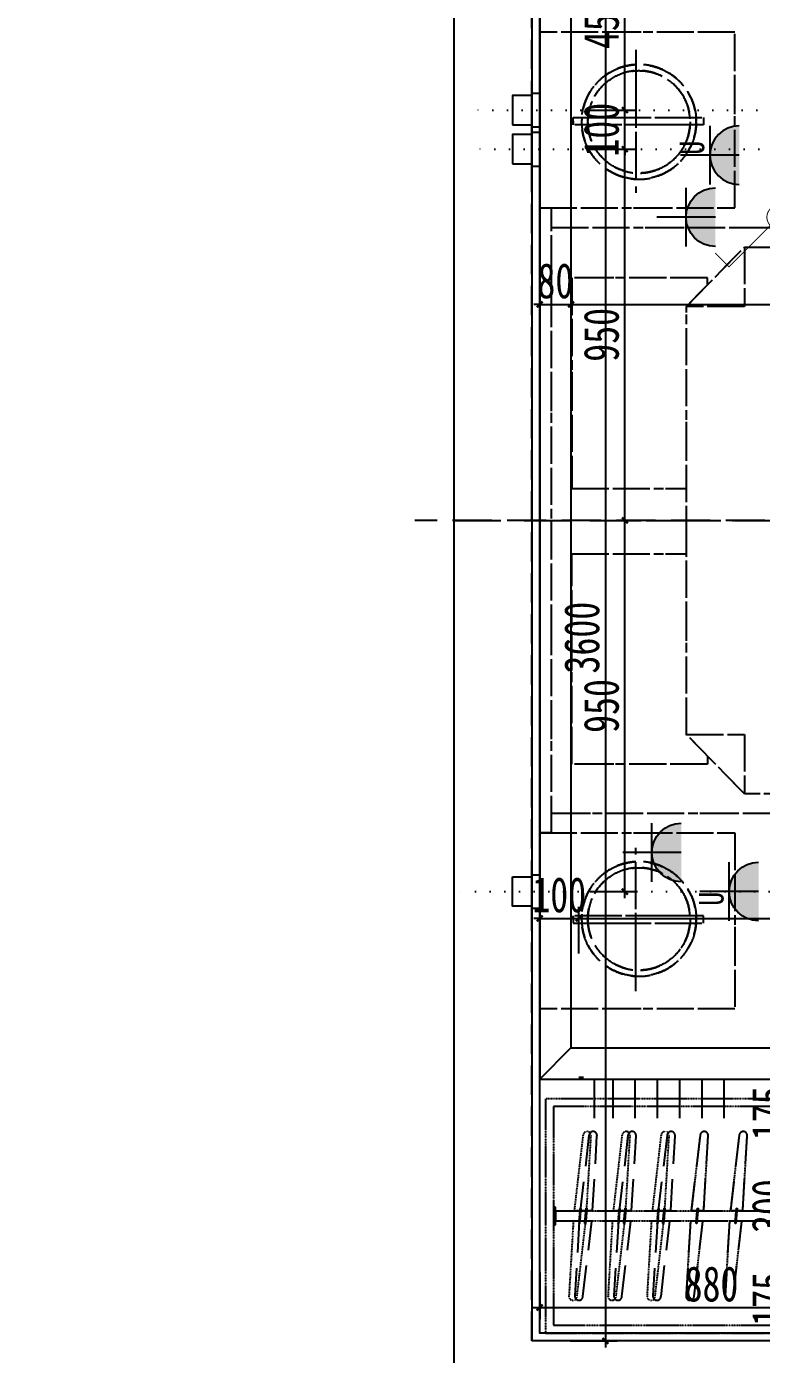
# Model space of a CAD drawing. Header units: millimetres. Extents: x -297 to 39764, y -29258 to 20315.
# Drawn here: x 6567 to 8450, y -19277 to -15878 of the extents above; entities that cross this region are included whole.
import ezdxf

# ---------------------------------------------------------------- set-up
doc = ezdxf.new("R2010")
doc.units = ezdxf.units.MM
for name, pattern in [('_DASH', [0.6, 0.4, -0.2]), ('DASH', [0.35, 0.25, -0.1]), ('DASHDOT2', [12.7, 6.35, -3.175, 0, -3.175]), ('DOT2', [0.125, 0, -0.125])]:
    doc.linetypes.add(name, pattern=pattern)
doc.layers.get('Defpoints').update_dxf_attribs({"color": 250})
for name, color, linetype in [('.-P平面尺寸', 30, 'DASH'), ('.-P建筑梁位', 4, 'Continuous'), ('.P-中心线', 214, 'DASH'), ('.P-墙体尺寸标注', 252, 'Continuous'), ('.P-家具虚线层', 250, 'Continuous'), ('.P-装饰轮廓', 180, 'Continuous'), ('.PC-天花尺寸标注', 252, 'Continuous'), ('.PC-天花造型', 163, 'Continuous'), ('.PC-综合天花虚线层', 14, 'DASHDOT2'), ('.PF-活动家具', 141, 'Continuous'), ('.ZD-开关', 43, 'Continuous'), ('.ZD-强电开关', 183, 'Continuous'), ('.ZD-强电插座', 43, 'Continuous'), ('.ZD-插座标注', 252, 'Continuous'), ('.ZD-插座虚线层', 214, 'DASH'), ('.ZD-点位引线', 1, 'Continuous'), ('.ZD-点位标注', 252, 'Continuous'), ('.ZT-空调.检修口', 52, 'Continuous'), ('A-Wall', 2, 'Continuous'), ('P-平面灯具', 203, 'Continuous'), ('P-轴号.索引', 53, 'Continuous'), ('Y-移动家具', 141, 'Continuous')]:
    doc.layers.add(name, color=color, linetype=linetype)
doc.styles.add('文字样式', font='', dxfattribs={"width": 0.75})
doc.styles.get('文字样式').set_extended_font_data('SimSun')
doc.dimstyles.new('沈阳府1-40(轴距)', dxfattribs={"dimscale": 40, "dimtxt": 3, "dimasz": 1, "dimexe": 0.8, "dimexo": 1, "dimgap": 0.5, "dimtad": 1, "dimdec": 0, "dimrnd": 5, "dimtxsty": '文字样式', "dimblk": 'ARCHTICK', "dimcen": 1, "dimdle": 0.55, "dimclrd": 252, "dimclre": 252, "dimclrt": 53, "dimadec": 0, "dimazin": 0, "dimtfac": 1, "dimtdec": 0, "dimtix": 1, "dimtmove": 2, "dimatfit": 3, "dimfxl": 3, "dimfxlon": 1, "dimarcsym": 0})
doc.dimstyles.new('西安1-40（内部尺寸）', dxfattribs={"dimscale": 30, "dimtxt": 3, "dimasz": 0.5, "dimexe": 1, "dimexo": 1, "dimgap": 0.5, "dimtad": 1, "dimdec": 0, "dimrnd": 5, "dimtxsty": '文字样式', "dimblk": 'ARCHTICK', "dimcen": 1, "dimdle": 0.55, "dimclrd": 252, "dimclre": 252, "dimclrt": 30, "dimadec": 0, "dimazin": 0, "dimtfac": 1, "dimtdec": 0, "dimtix": 1, "dimtmove": 2, "dimatfit": 3, "dimfxl": 5, "dimfxlon": 1, "dimarcsym": 0})

# ---------------------------------------------------------------- blocks, each defined once
blk = doc.blocks.new('_ArchTick')
at = {"color": 0, "linetype": 'ByBlock', "const_width": 0.4}
blk.add_lwpolyline([(-0.5, -0.5), (0.5, 0.5)], dxfattribs=at)
blk = doc.blocks.new('*D140')
at = {"layer": 'Defpoints', "color": 0, "transparency": 16777216}
for p in [(6937.7, -15542.1), (6137.7, -19242.1), (6937.7, -19242.1)]:
    blk.add_point(p, dxfattribs=at)
at = {"layer": 'P-轴号.索引', "color": 252, "lineweight": -2}
for p, q in [((6137.7, -15520.1), (6137.7, -19264.1)), ((6257.7, -15542.1), (6105.7, -15542.1)), ((6257.7, -19242.1), (6105.7, -19242.1))]:
    blk.add_line(p, q, dxfattribs=at)
at = {"layer": 'P-轴号.索引', "color": 252, "lineweight": -2, "xscale": 40, "yscale": 40, "zscale": 40}
for p, rotation in [((6137.7, -15542.1), 90), ((6137.7, -19242.1), 270)]:
    blk.add_blockref('_ArchTick', p, dxfattribs=dict(at, rotation=rotation))
at = {"layer": 'P-轴号.索引', "color": 53, "insert": (6057.7, -17392.1), "char_height": 120, "attachment_point": 5, "rotation": 90, "style": '文字样式'}
blk.add_mtext('3700', dxfattribs=at)
blk = doc.blocks.new('*D141')
at = {"layer": 'Defpoints', "color": 0, "transparency": 16777216}
for p in [(6937.7, -19242.1), (6137.7, -21242.1), (6937.7, -21242.1)]:
    blk.add_point(p, dxfattribs=at)
at = {"layer": 'P-轴号.索引', "color": 252, "lineweight": -2}
for p, q in [((6137.7, -19220.1), (6137.7, -21264.1)), ((6257.7, -19242.1), (6105.7, -19242.1)), ((6257.7, -21242.1), (6105.7, -21242.1))]:
    blk.add_line(p, q, dxfattribs=at)
at = {"layer": 'P-轴号.索引', "color": 252, "lineweight": -2, "xscale": 40, "yscale": 40, "zscale": 40}
for p, rotation in [((6137.7, -19242.1), 90), ((6137.7, -21242.1), 270)]:
    blk.add_blockref('_ArchTick', p, dxfattribs=dict(at, rotation=rotation))
at = {"layer": 'P-轴号.索引', "color": 53, "insert": (6057.7, -20242.1), "char_height": 120, "attachment_point": 5, "rotation": 90, "style": '文字样式'}
blk.add_mtext('2000', dxfattribs=at)
blk = doc.blocks.new('yj')
at = {"layer": 'Y-移动家具', "color": 250, "linetype": 'DASH', "ltscale": 0.5}
for p, q in [((-7.1, 220.3), (-29.5, 27.5)), ((2.3, 27.5), (13.6, 218.5)), ((-31.8, 0), (-43, -191.1)), ((-16.8, 0), (-31.8, 0)), ((-29.5, 27.5), (-14.4, 27.5)), ((-22.4, -192.9), (0, 0)), ((-17.3, -5.7), (-13.9, 33.2)), ((-15.3, 0), (-15.8, -5.9)), ((-12.4, 33.1), (-15.3, 0)), ((-15.3, 0), (-12.9, 27.5)), ((0, 0), (-15.3, 0)), ((-13.9, 33.2), (-12.4, 33.1)), ((-12.9, 27.5), (2.3, 27.5)), ((-15.8, -5.9), (-17.3, -5.7))]:
    blk.add_line(p, q, dxfattribs=at)
for centre, radius, start, end in [((3.5, 219), 10.6, 86.6346, 173.3654), ((3.6, 219.6), 10.1, 353.3654, 86.6346), ((-32.7, -192), 10.3, 175, 355)]:
    blk.add_arc(centre, radius, start, end, dxfattribs=at)
blk = doc.blocks.new('*U63')
at = {"layer": 'Y-移动家具', "color": 250, "linetype": 'DASH', "ltscale": 0.5}
for p, q in [((25, -277.5), (20, -277.5)), ((20, -277.5), (20, -322.5)), ((25, -312.5), (25, -277.5)), ((2735, -287.5), (25, -287.5)), ((25, -287.5), (25, -312.5)), ((20, -322.5), (25, -322.5)), ((25, -322.5), (25, -312.5)), ((25, -312.5), (2735, -312.5))]:
    blk.add_line(p, q, dxfattribs=at)
at = {"layer": 'Y-移动家具', "linetype": 'DASH', "ltscale": 0.5}
blk.add_lwpolyline([(0, 0), (0, -600), (2760, -600), (2760, 0)], close=True, dxfattribs=at)
at = {"layer": 'Y-移动家具', "color": 250, "linetype": 'DASH', "ltscale": 0.5}
blk.add_lwpolyline([(20, -580), (2740, -580), (2740, -20), (20, -20)], close=True, dxfattribs=at)
for p in [(102.9, -313.8), (202.9, -313.8), (302.9, -313.8), (402.9, -313.8), (502.9, -313.8)]:
    blk.add_blockref('yj', p)
blk = doc.blocks.new('xc18001')
at = {"layer": 'P-平面灯具', "color": 250, "linetype": 'DASH', "ltscale": 0.5}
for p, q in [((387.9, -85.3, 0), (368.9, -85.3, 0)), ((378.4, -85.3, 0), (387.9, -85.3, 0)), ((2421.6, -85.3, 0), (2412.1, -85.3, 0)), ((2412.1, -85.3, 0), (2431, -85.3, 0)), ((368.9, -420, 0), (387.9, -420, 0)), ((2431, -420, 0), (2412.1, -420, 0))]:
    blk.add_line(p, q, dxfattribs=at)
at = {"layer": 'P-平面灯具', "color": 250, "linetype": 'DASH', "ltscale": 200}
for p, q in [((368.9, -85.3, 0), (368.9, -420, 0)), ((387.9, -420, 0), (387.9, -85.3, 0)), ((2412.1, -420, 0), (2412.1, -85.3, 0)), ((2431, -85.3, 0), (2431, -420, 0)), ((195.3, -246.3, 0), (561.6, -246.3, 0)), ((2604.7, -246.3, 0), (2238.4, -246.3, 0))]:
    blk.add_line(p, q, dxfattribs=at)
at = {"layer": 'P-平面灯具', "linetype": 'DASH', "ltscale": 200}
for centre in [(380, -254.2, 0), (2420, -254.2, 0)]:
    blk.add_circle(centre, 146.8, dxfattribs=at)
at = {"layer": 'P-平面灯具', "color": 250, "linetype": 'DASH', "ltscale": 200}
for centre in [(380, -254.2, 0), (2420, -254.2, 0)]:
    blk.add_circle(centre, 131.1, dxfattribs=at)
at = {"layer": 'Y-移动家具', "linetype": 'DASH', "ltscale": 100}
for p, q in [((150, -500.1, 0), (150, 0, 0)), ((150, 0, 0), (600, 0, 0)), ((2200, 0, 0), (600, 0, 0)), ((600, 0, 0), (600, -500.1, 0)), ((2200, -30, 0), (2200, 0, 0)), ((2650, 0, 0), (2200, 0, 0)), ((2200, 0, 0), (2200, -500.1, 0)), ((2650, -500.1, 0), (2650, 0, 0)), ((2200, -30, 0), (600, -30, 0)), ((650, -30, 0), (650, -2050, 0)), ((2150, -2050, 0), (2150, -30, 0)), ((600, -500.1, 0), (150, -500.1, 0)), ((2200, -500.1, 0), (2650, -500.1, 0))]:
    blk.add_line(p, q, dxfattribs=at)
at = {"layer": 'Y-移动家具', "linetype": 'DASH', "ltscale": 0.5}
blk.add_line((600, 0, 0), (600, -30, 0), dxfattribs=at)
at = {"layer": 'Y-移动家具', "color": 250, "linetype": 'DASH', "ltscale": 100}
for p, q in [((779.5, -429.5, 0), (779.5, -82.1, 0)), ((779.5, -82.1, 0), (1317.9, -82.1, 0)), ((1317.9, -82.1, 0), (1317.9, -375.8, 0)), ((2023.7, -82.1, 0), (1485.3, -82.1, 0)), ((1485.3, -82.1, 0), (1485.3, -375.8, 0)), ((2023.7, -429.5, 0), (2023.7, -82.1, 0)), ((852.1, -375.8, 0), (700.5, -524.2, 0)), ((1947.9, -375.8, 0), (852.1, -375.8, 0)), ((852.1, -524.2, 0), (852.1, -375.8, 0)), ((1947.9, -375.8, 0), (1947.9, -524.2, 0)), ((2099.5, -524.2, 0), (1947.9, -375.8, 0)), ((795.3, -429.5, 0), (779.5, -429.5, 0)), ((2004.7, -429.5, 0), (2023.7, -429.5, 0)), ((700.5, -524.2, 0), (700.5, -1999.5, 0)), ((700.5, -524.2, 0), (852.1, -524.2, 0)), ((1947.9, -524.2, 0), (2099.5, -524.2, 0)), ((2099.5, -1999.5, 0), (2099.5, -524.2, 0))]:
    blk.add_line(p, q, dxfattribs=at)
blk = doc.blocks.new('*D178')
at = {"layer": '.-P平面尺寸', "color": 252, "linetype": 'ByBlock', "lineweight": -2, "transparency": 16777216}
for p, q in [((8611.6, -17942.1), (8791.6, -17942.1)), ((8761.6, -18638.6), (8761.6, -17925.6)), ((8681.9, -18622.1), (8791.6, -18622.1))]:
    blk.add_line(p, q, dxfattribs=at)
at = {"layer": 'Defpoints', "color": 0, "linetype": 'ByBlock', "transparency": 16777216}
for p in [(8382, -17942.1), (8761.6, -17942.1), (8651.9, -18622.1)]:
    blk.add_point(p, dxfattribs=at)
at = {"layer": '.-P平面尺寸', "color": 252, "linetype": 'ByBlock', "lineweight": -2, "transparency": 16777216, "xscale": 15, "yscale": 15, "zscale": 15}
for p, rotation in [((8761.6, -17942.1), 90), ((8761.6, -18622.1), 270)]:
    blk.add_blockref('_ArchTick', p, dxfattribs=dict(at, rotation=rotation))
at = {"layer": '.-P平面尺寸', "color": 30, "linetype": 'ByBlock', "transparency": 16777216, "insert": (8701.6, -18282.1), "char_height": 90, "attachment_point": 5, "rotation": 90, "style": '文字样式'}
blk.add_mtext('680', dxfattribs=at)
blk = doc.blocks.new('*D179')
at = {"layer": '.-P平面尺寸', "color": 252, "linetype": 'ByBlock', "lineweight": -2, "transparency": 16777216}
for p, q in [((8761.6, -17958.6), (8761.6, -17125.6)), ((8611.6, -17142.1), (8791.6, -17142.1)), ((8611.6, -17942.1), (8791.6, -17942.1))]:
    blk.add_line(p, q, dxfattribs=at)
at = {"layer": 'Defpoints', "color": 0, "linetype": 'ByBlock', "transparency": 16777216}
for p in [(8382, -17142.1, 0), (8761.6, -17142.1), (8382, -17942.1)]:
    blk.add_point(p, dxfattribs=at)
at = {"layer": '.-P平面尺寸', "color": 252, "linetype": 'ByBlock', "lineweight": -2, "transparency": 16777216, "xscale": 15, "yscale": 15, "zscale": 15}
for p, rotation in [((8761.6, -17142.1), 90), ((8761.6, -17942.1), 270)]:
    blk.add_blockref('_ArchTick', p, dxfattribs=dict(at, rotation=rotation))
at = {"layer": '.-P平面尺寸', "color": 30, "linetype": 'ByBlock', "transparency": 16777216, "insert": (8701.6, -17542.1), "char_height": 90, "attachment_point": 5, "rotation": 90, "style": '文字样式'}
blk.add_mtext('800', dxfattribs=at)
blk = doc.blocks.new('*D180')
at = {"layer": '.-P平面尺寸', "color": 252, "linetype": 'ByBlock', "lineweight": -2, "transparency": 16777216}
for p, q in [((8611.6, -16342.1), (8791.6, -16342.1)), ((8761.6, -17158.6), (8761.6, -16325.6)), ((8611.6, -17142.1), (8791.6, -17142.1))]:
    blk.add_line(p, q, dxfattribs=at)
at = {"layer": 'Defpoints', "color": 0, "linetype": 'ByBlock', "transparency": 16777216}
for p in [(8382, -16342.1), (8761.6, -16342.1), (8382, -17142.1, 0)]:
    blk.add_point(p, dxfattribs=at)
at = {"layer": '.-P平面尺寸', "color": 252, "linetype": 'ByBlock', "lineweight": -2, "transparency": 16777216, "xscale": 15, "yscale": 15, "zscale": 15}
for p, rotation in [((8761.6, -16342.1), 90), ((8761.6, -17142.1), 270)]:
    blk.add_blockref('_ArchTick', p, dxfattribs=dict(at, rotation=rotation))
at = {"layer": '.-P平面尺寸', "color": 30, "linetype": 'ByBlock', "transparency": 16777216, "insert": (8701.6, -16742.1), "char_height": 90, "attachment_point": 5, "rotation": 90, "style": '文字样式'}
blk.add_mtext('800', dxfattribs=at)
blk = doc.blocks.new('*D181')
at = {"layer": '.-P平面尺寸', "color": 252, "linetype": 'ByBlock', "lineweight": -2, "transparency": 16777216}
for p, q in [((8611.6, -15662.1), (8791.6, -15662.1)), ((8761.6, -16358.6), (8761.6, -15645.6)), ((8611.6, -16342.1), (8791.6, -16342.1))]:
    blk.add_line(p, q, dxfattribs=at)
at = {"layer": 'Defpoints', "color": 0, "linetype": 'ByBlock', "transparency": 16777216}
for p in [(8432, -15662.1), (8761.6, -15662.1), (8432, -16342.1)]:
    blk.add_point(p, dxfattribs=at)
at = {"layer": '.-P平面尺寸', "color": 252, "linetype": 'ByBlock', "lineweight": -2, "transparency": 16777216, "xscale": 15, "yscale": 15, "zscale": 15}
for p, rotation in [((8761.6, -15662.1), 90), ((8761.6, -16342.1), 270)]:
    blk.add_blockref('_ArchTick', p, dxfattribs=dict(at, rotation=rotation))
at = {"layer": '.-P平面尺寸', "color": 30, "linetype": 'ByBlock', "transparency": 16777216, "insert": (8701.6, -16002.1), "char_height": 90, "attachment_point": 5, "rotation": 90, "style": '文字样式'}
blk.add_mtext('680', dxfattribs=at)
blk = doc.blocks.new('ttrutuuyyy')
at = {"layer": '.P-家具虚线层', "color": 250, "linetype": '_DASH', "ltscale": 200}
for p, q in [((28382, -15892.1, 0), (27881.9, -15892.1, 0)), ((27881.9, -15892.1, 0), (27881.9, -16342.1, 0)), ((28382, -16342.1, 0), (28382, -15892.1, 0)), ((28128.2, -15937.3, 0), (28128.2, -16303.7, 0)), ((27967.2, -16130, 0), (27967.2, -16111, 0)), ((27967.2, -16111, 0), (28301.9, -16111, 0)), ((27967.2, -16120.5, 0), (27967.2, -16130, 0)), ((28301.9, -16130, 0), (27967.2, -16130, 0)), ((28301.9, -16111, 0), (28301.9, -16130, 0)), ((27881.9, -17942.1, 0), (27881.9, -16342.1, 0)), ((27881.9, -16342.1, 0), (27911.9, -16342.1, 0)), ((27881.9, -16342.1, 0), (28382, -16342.1, 0)), ((27911.9, -17942.1, 0), (27911.9, -16342.1, 0)), ((27911.9, -16392.1, 0), (29931.9, -16392.1, 0)), ((28257.7, -16594.2, 0), (28406.1, -16442.6, 0)), ((28406.1, -16442.6, 0), (29881.4, -16442.6, 0)), ((28406.1, -16442.6, 0), (28406.1, -16594.2, 0)), ((28311.4, -16521.6, 0), (27964, -16521.6, 0)), ((27964, -16521.6, 0), (27964, -17060, 0)), ((28311.4, -16537.3, 0), (28311.4, -16521.6, 0)), ((28257.7, -17690, 0), (28257.7, -16594.2, 0)), ((28406.1, -16594.2, 0), (28257.7, -16594.2, 0)), ((27964, -17060, 0), (28257.7, -17060, 0)), ((27964, -17765.8, 0), (27964, -17227.3, 0)), ((27964, -17227.3, 0), (28257.7, -17227.3, 0)), ((28257.7, -17690, 0), (28406.1, -17690, 0)), ((28406.1, -17841.6, 0), (28257.7, -17690, 0)), ((28406.1, -17690, 0), (28406.1, -17841.6, 0)), ((28311.4, -17765.8, 0), (27964, -17765.8, 0)), ((28311.4, -17746.8, 0), (28311.4, -17765.8, 0)), ((29881.4, -17841.6, 0), (28406.1, -17841.6, 0)), ((29931.9, -17892.1, 0), (27911.9, -17892.1, 0)), ((27911.9, -17942.1, 0), (27881.9, -17942.1, 0)), ((27881.9, -18392.1, 0), (27881.9, -17942.1, 0)), ((27881.9, -17942.1, 0), (28382, -17942.1, 0)), ((28382, -17942.1, 0), (28382, -18392.1, 0)), ((28128.2, -18346.8, 0), (28128.2, -17980.5, 0)), ((27967.2, -18163.7, 0), (27967.2, -18154.2, 0)), ((28301.9, -18154.2, 0), (27967.2, -18154.2, 0)), ((27967.2, -18154.2, 0), (27967.2, -18173.1, 0)), ((27967.2, -18173.1, 0), (28301.9, -18173.1, 0)), ((28301.9, -18173.1, 0), (28301.9, -18154.2, 0)), ((28382, -18392.1, 0), (27881.9, -18392.1, 0)), ((28008, -18715.6), (27985.6, -18908.3)), ((28017.4, -18908.3), (28028.6, -18717.4)), ((28108, -18715.6), (28085.6, -18908.3)), ((28117.4, -18908.3), (28128.6, -18717.4)), ((28208, -18715.6), (28185.6, -18908.3)), ((28217.4, -18908.3), (28228.6, -18717.4)), ((28292.7, -18715.6), (28270.3, -18908.3)), ((28302.1, -18908.3), (28313.3, -18717.4)), ((28392.7, -18715.6), (28370.3, -18908.3)), ((28402.1, -18908.3), (28413.3, -18717.4)), ((27921.9, -18899.6), (27916.9, -18899.6)), ((27916.9, -18899.6), (27916.9, -18944.6)), ((27921.9, -18934.6), (27921.9, -18899.6)), ((30631.9, -18909.6), (27921.9, -18909.6)), ((27921.9, -18909.6), (27921.9, -18934.6)), ((27985.6, -18908.3), (28000.6, -18908.3)), ((27997.7, -18941.6), (28001.1, -18902.6)), ((28002.7, -18902.7), (27999.8, -18935.8)), ((27999.8, -18935.8), (28002.2, -18908.3)), ((28001.1, -18902.6), (28002.7, -18902.7)), ((28002.2, -18908.3), (28017.4, -18908.3)), ((28085.6, -18908.3), (28100.6, -18908.3)), ((28097.7, -18941.6), (28101.1, -18902.6)), ((28102.7, -18902.7), (28099.8, -18935.8)), ((28099.8, -18935.8), (28102.2, -18908.3)), ((28101.1, -18902.6), (28102.7, -18902.7)), ((28102.2, -18908.3), (28117.4, -18908.3)), ((28185.6, -18908.3), (28200.6, -18908.3)), ((28197.7, -18941.6), (28201.1, -18902.6)), ((28202.7, -18902.7), (28199.8, -18935.8)), ((28199.8, -18935.8), (28202.2, -18908.3)), ((28201.1, -18902.6), (28202.7, -18902.7)), ((28202.2, -18908.3), (28217.4, -18908.3)), ((28270.3, -18908.3), (28285.4, -18908.3)), ((28282.4, -18941.6), (28285.9, -18902.6)), ((28287.4, -18902.7), (28284.5, -18935.8)), ((28284.5, -18935.8), (28286.9, -18908.3)), ((28285.9, -18902.6), (28287.4, -18902.7)), ((28286.9, -18908.3), (28302.1, -18908.3)), ((28370.3, -18908.3), (28385.4, -18908.3)), ((28382.4, -18941.6), (28385.9, -18902.6)), ((28387.4, -18902.7), (28384.5, -18935.8)), ((28384.5, -18935.8), (28386.9, -18908.3)), ((28385.9, -18902.6), (28387.4, -18902.7)), ((28386.9, -18908.3), (28402.1, -18908.3)), ((27916.9, -18944.6), (27921.9, -18944.6)), ((27921.9, -18944.6), (27921.9, -18934.6)), ((27921.9, -18934.6), (30631.9, -18934.6)), ((27983.3, -18935.8), (27972, -19126.9)), ((27998.2, -18935.8), (27983.3, -18935.8)), ((27992.6, -19128.8), (28015.1, -18935.8)), ((27999.3, -18941.7), (27997.7, -18941.6)), ((27999.8, -18935.8), (27999.3, -18941.7)), ((28015.1, -18935.8), (27999.8, -18935.8)), ((28083.3, -18935.8), (28072, -19126.9)), ((28098.2, -18935.8), (28083.3, -18935.8)), ((28092.6, -19128.8), (28115.1, -18935.8)), ((28099.3, -18941.7), (28097.7, -18941.6)), ((28099.8, -18935.8), (28099.3, -18941.7)), ((28115.1, -18935.8), (28099.8, -18935.8)), ((28183.3, -18935.8), (28172, -19126.9)), ((28198.2, -18935.8), (28183.3, -18935.8)), ((28192.6, -19128.8), (28215.1, -18935.8)), ((28199.3, -18941.7), (28197.7, -18941.6)), ((28199.8, -18935.8), (28199.3, -18941.7)), ((28215.1, -18935.8), (28199.8, -18935.8)), ((28268, -18935.8), (28256.7, -19126.9)), ((28282.9, -18935.8), (28268, -18935.8)), ((28277.4, -19128.8), (28299.8, -18935.8)), ((28284, -18941.7), (28282.4, -18941.6)), ((28284.5, -18935.8), (28284, -18941.7)), ((28299.8, -18935.8), (28284.5, -18935.8)), ((28368, -18935.8), (28356.7, -19126.9)), ((28382.9, -18935.8), (28368, -18935.8)), ((28377.4, -19128.8), (28399.8, -18935.8)), ((28384, -18941.7), (28382.4, -18941.6)), ((28384.5, -18935.8), (28384, -18941.7)), ((28399.8, -18935.8), (28384.5, -18935.8))]:
    blk.add_line(p, q, dxfattribs=at)
for points in [[(27896.9, -18622.1), (27896.9, -19222.1), (30656.9, -19222.1), (30656.9, -18622.1)], [(27916.9, -19202.1), (30636.9, -19202.1), (30636.9, -18642.1), (27916.9, -18642.1)]]:
    blk.add_lwpolyline(points, close=True, dxfattribs=at)
for centre, radius in [((28136.1, -16122.1, 0), 146.8), ((28136.1, -16122.1, 0), 131.1), ((28136.1, -18162.1, 0), 146.8), ((28136.1, -18162.1, 0), 131.1)]:
    blk.add_circle(centre, radius, dxfattribs=at)
for centre, radius, start, end in [((28018.6, -18716.8), 10.6, 86.6346, 173.3654), ((28018.6, -18716.2), 10.1, 353.3654, 86.6346), ((28118.6, -18716.8), 10.6, 86.6346, 173.3654), ((28118.6, -18716.2), 10.1, 353.3654, 86.6346), ((28218.6, -18716.8), 10.6, 86.6346, 173.3654), ((28218.6, -18716.2), 10.1, 353.3654, 86.6346), ((28303.3, -18716.8), 10.6, 86.6346, 173.3654), ((28303.4, -18716.2), 10.1, 353.3654, 86.6346), ((28403.3, -18716.8), 10.6, 86.6346, 173.3654), ((28403.4, -18716.2), 10.1, 353.3654, 86.6346), ((27982.3, -19127.8), 10.3, 175, 355), ((28082.3, -19127.8), 10.3, 175, 355), ((28182.3, -19127.8), 10.3, 175, 355), ((28267, -19127.8), 10.3, 175, 355), ((28367, -19127.8), 10.3, 175, 355)]:
    blk.add_arc(centre, radius, start, end, dxfattribs=at)
blk = doc.blocks.new('A$Cd2e37dc6')
at = {"layer": '.-P建筑梁位', "color": 4, "linetype": 'DASH', "ltscale": 300}
blk.add_line((3700, 10278.4, 0), (900, 10278.4, 0), dxfattribs=at)
blk.add_lwpolyline([(900, 13878.4), (3700, 13878.4), (3700, 10278.4), (900, 10278.4)], close=True, dxfattribs=at)
blk = doc.blocks.new('*D233')
at = {"layer": '.ZT-空调.检修口', "color": 252, "linetype": 'ByBlock', "lineweight": -2, "transparency": 16777216}
for p, q in [((8530.6, -19238.6), (8530.6, -19030.6)), ((8620.6, -19047.1), (8500.6, -19047.1)), ((8620.6, -19222.1), (8500.6, -19222.1))]:
    blk.add_line(p, q, dxfattribs=at)
at = {"layer": 'Defpoints', "color": 0, "linetype": 'ByBlock', "transparency": 16777216}
for p in [(8530.6, -19047.1), (9261.9, -19047.1), (9261.9, -19222.1)]:
    blk.add_point(p, dxfattribs=at)
at = {"layer": '.ZT-空调.检修口', "color": 252, "linetype": 'ByBlock', "lineweight": -2, "transparency": 16777216, "xscale": 15, "yscale": 15, "zscale": 15}
for p, rotation in [((8530.6, -19047.1), 90), ((8530.6, -19222.1), 270)]:
    blk.add_blockref('_ArchTick', p, dxfattribs=dict(at, rotation=rotation))
at = {"layer": '.ZT-空调.检修口', "color": 30, "linetype": 'ByBlock', "transparency": 16777216, "insert": (8470.6, -19134.6), "char_height": 90, "attachment_point": 5, "rotation": 90, "style": '文字样式'}
blk.add_mtext('175', dxfattribs=at)
blk = doc.blocks.new('*D234')
at = {"layer": '.ZT-空调.检修口', "color": 252, "linetype": 'ByBlock', "lineweight": -2, "transparency": 16777216}
for p, q in [((8620.6, -18747.1), (8500.6, -18747.1)), ((8530.6, -19063.6), (8530.6, -18730.6)), ((8620.6, -19047.1), (8500.6, -19047.1))]:
    blk.add_line(p, q, dxfattribs=at)
at = {"layer": 'Defpoints', "color": 0, "linetype": 'ByBlock', "transparency": 16777216}
for p in [(8530.6, -18747.1), (8761.9, -18747.1), (9261.9, -19047.1)]:
    blk.add_point(p, dxfattribs=at)
at = {"layer": '.ZT-空调.检修口', "color": 252, "linetype": 'ByBlock', "lineweight": -2, "transparency": 16777216, "xscale": 15, "yscale": 15, "zscale": 15}
for p, rotation in [((8530.6, -18747.1), 90), ((8530.6, -19047.1), 270)]:
    blk.add_blockref('_ArchTick', p, dxfattribs=dict(at, rotation=rotation))
at = {"layer": '.ZT-空调.检修口', "color": 30, "linetype": 'ByBlock', "transparency": 16777216, "insert": (8470.6, -18897.1), "char_height": 90, "attachment_point": 5, "rotation": 90, "style": '文字样式'}
blk.add_mtext('300', dxfattribs=at)
blk = doc.blocks.new('*D235')
at = {"layer": '.ZT-空调.检修口', "color": 252, "linetype": 'ByBlock', "lineweight": -2, "transparency": 16777216}
for p, q in [((8530.6, -18763.6), (8530.6, -18555.6)), ((8530.6, -18572.1), (8560.6, -18572.1)), ((8620.6, -18747.1), (8500.6, -18747.1))]:
    blk.add_line(p, q, dxfattribs=at)
at = {"layer": 'Defpoints', "color": 0, "linetype": 'ByBlock', "transparency": 16777216}
for p in [(8530.6, -18572.1), (8530.6, -18572.1), (8761.9, -18747.1)]:
    blk.add_point(p, dxfattribs=at)
at = {"layer": '.ZT-空调.检修口', "color": 252, "linetype": 'ByBlock', "lineweight": -2, "transparency": 16777216, "xscale": 15, "yscale": 15, "zscale": 15}
for p, rotation in [((8530.6, -18572.1), 90), ((8530.6, -18747.1), 270)]:
    blk.add_blockref('_ArchTick', p, dxfattribs=dict(at, rotation=rotation))
at = {"layer": '.ZT-空调.检修口', "color": 30, "linetype": 'ByBlock', "transparency": 16777216, "insert": (8470.6, -18659.6), "char_height": 90, "attachment_point": 5, "rotation": 90, "style": '文字样式'}
blk.add_mtext('175', dxfattribs=at)
blk = doc.blocks.new('*D236')
at = {"layer": '.ZT-空调.检修口', "color": 252, "linetype": 'ByBlock', "lineweight": -2, "transparency": 16777216}
for p, q in [((7881.9, -19066.7), (7881.9, -19186.7)), ((8761.9, -19066.7), (8761.9, -19186.7)), ((7865.4, -19156.7), (8778.4, -19156.7))]:
    blk.add_line(p, q, dxfattribs=at)
at = {"layer": 'Defpoints', "color": 0, "linetype": 'ByBlock', "transparency": 16777216}
for p in [(7881.9, -18572.1), (8761.9, -18747.1), (8761.9, -19156.7)]:
    blk.add_point(p, dxfattribs=at)
at = {"layer": '.ZT-空调.检修口', "color": 252, "linetype": 'ByBlock', "lineweight": -2, "transparency": 16777216, "xscale": 15, "yscale": 15, "zscale": 15, "rotation": 180}
blk.add_blockref('_ArchTick', (7881.9, -19156.7), dxfattribs=at)
at = {"layer": '.ZT-空调.检修口', "color": 252, "linetype": 'ByBlock', "lineweight": -2, "transparency": 16777216, "xscale": 15, "yscale": 15, "zscale": 15}
blk.add_blockref('_ArchTick', (8761.9, -19156.7), dxfattribs=at)
at = {"layer": '.ZT-空调.检修口', "color": 30, "linetype": 'ByBlock', "transparency": 16777216, "insert": (8321.9, -19096.7), "char_height": 90, "attachment_point": 5, "style": '文字样式'}
blk.add_mtext('880', dxfattribs=at)
blk = doc.blocks.new('*D269')
at = {"layer": '.ZT-空调.检修口', "color": 252, "linetype": 'ByBlock', "lineweight": -2, "transparency": 16777216}
for p, q in [((7881.9, -18250.8), (7881.9, -18130.8)), ((7981.9, -18250.8), (7981.9, -18130.8)), ((7881.9, -18160.8), (7866.9, -18160.8)), ((7881.9, -18160.8), (7981.9, -18160.8)), ((7981.9, -18160.8), (7996.9, -18160.8))]:
    blk.add_line(p, q, dxfattribs=at)
at = {"layer": 'Defpoints', "color": 0, "linetype": 'ByBlock', "transparency": 16777216}
for p in [(7981.9, -18160.8), (7881.9, -18572.1), (7981.9, -18567.1)]:
    blk.add_point(p, dxfattribs=at)
at = {"layer": '.ZT-空调.检修口', "color": 252, "linetype": 'ByBlock', "lineweight": -2, "transparency": 16777216, "xscale": 15, "yscale": 15, "zscale": 15}
blk.add_blockref('_ArchTick', (7881.9, -18160.8), dxfattribs=at)
at = {"layer": '.ZT-空调.检修口', "color": 252, "linetype": 'ByBlock', "lineweight": -2, "transparency": 16777216, "xscale": 15, "yscale": 15, "zscale": 15, "rotation": 180}
blk.add_blockref('_ArchTick', (7981.9, -18160.8), dxfattribs=at)
at = {"layer": '.ZT-空调.检修口', "color": 30, "linetype": 'ByBlock', "transparency": 16777216, "insert": (7931.9, -18100.8), "char_height": 90, "attachment_point": 5, "style": '文字样式'}
blk.add_mtext('100', dxfattribs=at)
blk = doc.blocks.new('*D270')
at = {"layer": '.ZT-空调.检修口', "color": 252, "linetype": 'ByBlock', "lineweight": -2, "transparency": 16777216}
for p, q in [((7981.9, -18250.8), (7981.9, -18130.8)), ((10541.9, -18250.8), (10541.9, -18130.8)), ((7965.4, -18160.8), (10558.4, -18160.8))]:
    blk.add_line(p, q, dxfattribs=at)
at = {"layer": 'Defpoints', "color": 0, "linetype": 'ByBlock', "transparency": 16777216}
for p in [(10541.9, -18160.8), (7981.9, -18567.1), (10541.9, -18567.1)]:
    blk.add_point(p, dxfattribs=at)
at = {"layer": '.ZT-空调.检修口', "color": 252, "linetype": 'ByBlock', "lineweight": -2, "transparency": 16777216, "xscale": 15, "yscale": 15, "zscale": 15, "rotation": 180}
blk.add_blockref('_ArchTick', (7981.9, -18160.8), dxfattribs=at)
at = {"layer": '.ZT-空调.检修口', "color": 252, "linetype": 'ByBlock', "lineweight": -2, "transparency": 16777216, "xscale": 15, "yscale": 15, "zscale": 15}
blk.add_blockref('_ArchTick', (10541.9, -18160.8), dxfattribs=at)
at = {"layer": '.ZT-空调.检修口', "color": 30, "linetype": 'ByBlock', "transparency": 16777216, "insert": (9261.9, -18100.8), "char_height": 90, "attachment_point": 5, "style": '文字样式'}
blk.add_mtext('2560', dxfattribs=at)
blk = doc.blocks.new('*D736')
at = {"layer": '.P-墙体尺寸标注', "color": 252, "linetype": 'ByBlock', "lineweight": -2, "transparency": 16777216}
for p, q in [((7861.9, 103.9), (7861.9, 223.9)), ((10261.9, 103.9), (10261.9, 223.9)), ((7845.4, 193.9), (10278.4, 193.9))]:
    blk.add_line(p, q, dxfattribs=at)
at = {"layer": 'Defpoints', "color": 0, "linetype": 'ByBlock', "transparency": 16777216}
for p in [(10261.9, 193.9), (7861.9, 0), (10261.9, -26442.1)]:
    blk.add_point(p, dxfattribs=at)
at = {"layer": '.P-墙体尺寸标注', "color": 252, "linetype": 'ByBlock', "lineweight": -2, "transparency": 16777216, "xscale": 15, "yscale": 15, "zscale": 15, "rotation": 180}
blk.add_blockref('_ArchTick', (7861.9, 193.9), dxfattribs=at)
at = {"layer": '.P-墙体尺寸标注', "color": 252, "linetype": 'ByBlock', "lineweight": -2, "transparency": 16777216, "xscale": 15, "yscale": 15, "zscale": 15}
blk.add_blockref('_ArchTick', (10261.9, 193.9), dxfattribs=at)
at = {"layer": '.P-墙体尺寸标注', "color": 30, "linetype": 'ByBlock', "transparency": 16777216, "insert": (9061.9, 253.9), "char_height": 90, "attachment_point": 5, "style": '文字样式'}
blk.add_mtext('2400', dxfattribs=at)
blk = doc.blocks.new('*D778')
at = {"layer": '.P-墙体尺寸标注', "color": 252, "linetype": 'ByBlock', "lineweight": -2, "transparency": 16777216}
for p, q in [((8050.1, -15625.6), (8050.1, -19258.6)), ((7960.1, -15642.1), (8080.1, -15642.1)), ((7960.1, -19242.1), (8080.1, -19242.1))]:
    blk.add_line(p, q, dxfattribs=at)
at = {"layer": 'Defpoints', "color": 0, "linetype": 'ByBlock', "transparency": 16777216}
for p in [(7861.9, -15642.1), (7861.9, -19242.1), (8050.1, -19242.1)]:
    blk.add_point(p, dxfattribs=at)
at = {"layer": '.P-墙体尺寸标注', "color": 252, "linetype": 'ByBlock', "lineweight": -2, "transparency": 16777216, "xscale": 15, "yscale": 15, "zscale": 15}
for p, rotation in [((8050.1, -15642.1), 90), ((8050.1, -19242.1), 270)]:
    blk.add_blockref('_ArchTick', p, dxfattribs=dict(at, rotation=rotation))
at = {"layer": '.P-墙体尺寸标注', "color": 30, "linetype": 'ByBlock', "transparency": 16777216, "insert": (7990.1, -17442.1), "char_height": 90, "attachment_point": 5, "rotation": 90, "style": '文字样式'}
blk.add_mtext('3600', dxfattribs=at)
blk = doc.blocks.new('*D842')
at = {"layer": '.PC-天花尺寸标注', "color": 252, "linetype": 'ByBlock', "lineweight": -2, "transparency": 16777216}
for p, q in [((7881.9, -16499.3), (7881.9, -16619.3)), ((7961.9, -16499.3), (7961.9, -16619.3)), ((7881.9, -16589.3), (7866.9, -16589.3)), ((7881.9, -16589.3), (7961.9, -16589.3)), ((7961.9, -16589.3), (7976.9, -16589.3))]:
    blk.add_line(p, q, dxfattribs=at)
at = {"layer": 'Defpoints', "color": 0, "linetype": 'ByBlock', "transparency": 16777216}
for p in [(7881.9, -16342.1, 0), (7961.9, -16342.1), (7961.9, -16589.3)]:
    blk.add_point(p, dxfattribs=at)
at = {"layer": '.PC-天花尺寸标注', "color": 252, "linetype": 'ByBlock', "lineweight": -2, "transparency": 16777216, "xscale": 15, "yscale": 15, "zscale": 15}
blk.add_blockref('_ArchTick', (7881.9, -16589.3), dxfattribs=at)
at = {"layer": '.PC-天花尺寸标注', "color": 252, "linetype": 'ByBlock', "lineweight": -2, "transparency": 16777216, "xscale": 15, "yscale": 15, "zscale": 15, "rotation": 180}
blk.add_blockref('_ArchTick', (7961.9, -16589.3), dxfattribs=at)
at = {"layer": '.PC-天花尺寸标注', "color": 30, "linetype": 'ByBlock', "transparency": 16777216, "insert": (7921.9, -16529.3), "char_height": 90, "attachment_point": 5, "style": '文字样式'}
blk.add_mtext('80', dxfattribs=at)
blk = doc.blocks.new('*D843')
at = {"layer": '.PC-天花尺寸标注', "color": 252, "linetype": 'ByBlock', "lineweight": -2, "transparency": 16777216}
for p, q in [((7961.9, -16499.3), (7961.9, -16619.3)), ((10561.9, -16589.3), (10561.9, -16559.3)), ((7945.4, -16589.3), (10578.4, -16589.3))]:
    blk.add_line(p, q, dxfattribs=at)
at = {"layer": 'Defpoints', "color": 0, "linetype": 'ByBlock', "transparency": 16777216}
for p in [(7961.9, -16342.1), (10561.9, -16589.3), (10561.9, -16589.3)]:
    blk.add_point(p, dxfattribs=at)
at = {"layer": '.PC-天花尺寸标注', "color": 252, "linetype": 'ByBlock', "lineweight": -2, "transparency": 16777216, "xscale": 15, "yscale": 15, "zscale": 15, "rotation": 180}
blk.add_blockref('_ArchTick', (7961.9, -16589.3), dxfattribs=at)
at = {"layer": '.PC-天花尺寸标注', "color": 252, "linetype": 'ByBlock', "lineweight": -2, "transparency": 16777216, "xscale": 15, "yscale": 15, "zscale": 15}
blk.add_blockref('_ArchTick', (10561.9, -16589.3), dxfattribs=at)
at = {"layer": '.PC-天花尺寸标注', "color": 30, "linetype": 'ByBlock', "transparency": 16777216, "insert": (9261.9, -16529.3), "char_height": 90, "attachment_point": 5, "style": '文字样式'}
blk.add_mtext('2600', dxfattribs=at)
blk = doc.blocks.new('插座（多个）')
at = {"layer": '.ZD-强电插座'}
h = blk.add_hatch(color=256, dxfattribs=at)
h.paths.add_polyline_path([(0, -600), (300, -600, 0.414214), (0, -300)])
h.paths.add_polyline_path([(-300, -600), (0, -600), (0, -300, 0.414214)])
for p, q in [((0, -600), (0, 0)), ((300, -300), (-300, -300))]:
    blk.add_line(p, q, dxfattribs=at)
blk.add_arc((0, -600), 300, 0, 180, dxfattribs=at)
at = {"layer": '.ZD-强电插座', "style": '文字样式', "width": 0.85}
blk.add_attdef('212', (82, 0), '', height=200, dxfattribs=at)
blk = doc.blocks.new('2312')
at = {"layer": '.ZD-强电开关', "color": 6, "linetype": 'ByBlock', "ltscale": 0.1}
for points in [[(-50, 43), (-50, -43), (-70, -43), (-70, 43)], [(0, -37.5), (-50, -37.5), (-50, 37.5), (0, 37.5)]]:
    blk.add_lwpolyline(points, close=True, dxfattribs=at)
blk = doc.blocks.new('DHXBHXA$C4F97044B')
at = {"const_width": 2.5}
for points in [[(21.2, -21.2, -1), (-21.2, 21.2), (-127.3, 127.3), (-91.9, 162.6)], [(-21.2, 21.2, -1), (21.2, -21.2), (127.3, -127.3), (91.9, -162.6)]]:
    blk.add_lwpolyline(points, format="xyb", dxfattribs=at)
blk = doc.blocks.new('*D925')
at = {"layer": '.ZD-插座标注', "color": 252, "linetype": 'ByBlock', "lineweight": -2, "transparency": 16777216}
for p, q in [((8100.1, -18108.6), (8100.1, -17125.6)), ((8010.1, -17142.1), (8130.1, -17142.1)), ((8010.1, -18092.1), (8130.1, -18092.1))]:
    blk.add_line(p, q, dxfattribs=at)
at = {"layer": 'Defpoints', "color": 0, "linetype": 'ByBlock', "transparency": 16777216}
for p in [(7911.3, -17142.1, 0), (8100.1, -17142.1), (7891.3, -18092.1, 0)]:
    blk.add_point(p, dxfattribs=at)
at = {"layer": '.ZD-插座标注', "color": 252, "linetype": 'ByBlock', "lineweight": -2, "transparency": 16777216, "xscale": 15, "yscale": 15, "zscale": 15}
for p, rotation in [((8100.1, -17142.1), 90), ((8100.1, -18092.1), 270)]:
    blk.add_blockref('_ArchTick', p, dxfattribs=dict(at, rotation=rotation))
at = {"layer": '.ZD-插座标注', "color": 30, "linetype": 'ByBlock', "transparency": 16777216, "insert": (8040.1, -17617.1), "char_height": 90, "attachment_point": 5, "rotation": 90, "style": '文字样式'}
blk.add_mtext('950', dxfattribs=at)
blk = doc.blocks.new('*D926')
at = {"layer": '.ZD-插座标注', "color": 252, "linetype": 'ByBlock', "lineweight": -2, "transparency": 16777216}
for p, q in [((8100.1, -17158.6), (8100.1, -16175.6)), ((8010.1, -16192.1), (8130.1, -16192.1)), ((8010.1, -17142.1), (8130.1, -17142.1))]:
    blk.add_line(p, q, dxfattribs=at)
at = {"layer": 'Defpoints', "color": 0, "linetype": 'ByBlock', "transparency": 16777216}
for p in [(7911.3, -16192.1, 0), (8100.1, -16192.1), (7911.3, -17142.1, 0)]:
    blk.add_point(p, dxfattribs=at)
at = {"layer": '.ZD-插座标注', "color": 252, "linetype": 'ByBlock', "lineweight": -2, "transparency": 16777216, "xscale": 15, "yscale": 15, "zscale": 15}
for p, rotation in [((8100.1, -16192.1), 90), ((8100.1, -17142.1), 270)]:
    blk.add_blockref('_ArchTick', p, dxfattribs=dict(at, rotation=rotation))
at = {"layer": '.ZD-插座标注', "color": 30, "linetype": 'ByBlock', "transparency": 16777216, "insert": (8040.1, -16667.1), "char_height": 90, "attachment_point": 5, "rotation": 90, "style": '文字样式'}
blk.add_mtext('950', dxfattribs=at)
blk = doc.blocks.new('*D927')
at = {"layer": '.ZD-插座标注', "color": 252, "linetype": 'ByBlock', "lineweight": -2, "transparency": 16777216}
for p, q in [((8010.1, -16092.1), (8130.1, -16092.1)), ((8100.1, -16092.1), (8100.1, -16077.1)), ((8100.1, -16192.1), (8100.1, -16092.1)), ((8010.1, -16192.1), (8130.1, -16192.1)), ((8100.1, -16192.1), (8100.1, -16207.1))]:
    blk.add_line(p, q, dxfattribs=at)
at = {"layer": 'Defpoints', "color": 0, "linetype": 'ByBlock', "transparency": 16777216}
for p in [(7911.3, -16092.1, 0), (8100.1, -16092.1), (7911.3, -16192.1, 0)]:
    blk.add_point(p, dxfattribs=at)
at = {"layer": '.ZD-插座标注', "color": 252, "linetype": 'ByBlock', "lineweight": -2, "transparency": 16777216, "xscale": 15, "yscale": 15, "zscale": 15}
for p, rotation in [((8100.1, -16092.1), 270), ((8100.1, -16192.1), 90)]:
    blk.add_blockref('_ArchTick', p, dxfattribs=dict(at, rotation=rotation))
at = {"layer": '.ZD-插座标注', "color": 30, "linetype": 'ByBlock', "transparency": 16777216, "insert": (8040.1, -16142.1), "char_height": 90, "attachment_point": 5, "rotation": 90, "style": '文字样式'}
blk.add_mtext('100', dxfattribs=at)
blk = doc.blocks.new('*D1022')
at = {"layer": '.ZD-点位标注', "color": 252, "linetype": 'ByBlock', "lineweight": -2, "transparency": 16777216}
for p, q in [((8100.1, -16108.6), (8100.1, -15625.6)), ((8010.1, -15642.1), (8130.1, -15642.1)), ((8010.1, -16092.1), (8130.1, -16092.1))]:
    blk.add_line(p, q, dxfattribs=at)
at = {"layer": 'Defpoints', "color": 0, "linetype": 'ByBlock', "transparency": 16777216}
for p in [(7861.9, -15642.1), (8100.1, -15642.1), (7881.9, -16092.1)]:
    blk.add_point(p, dxfattribs=at)
at = {"layer": '.ZD-点位标注', "color": 252, "linetype": 'ByBlock', "lineweight": -2, "transparency": 16777216, "xscale": 15, "yscale": 15, "zscale": 15}
for p, rotation in [((8100.1, -15642.1), 90), ((8100.1, -16092.1), 270)]:
    blk.add_blockref('_ArchTick', p, dxfattribs=dict(at, rotation=rotation))
at = {"layer": '.ZD-点位标注', "color": 30, "linetype": 'ByBlock', "transparency": 16777216, "insert": (8040.1, -15867.1), "char_height": 90, "attachment_point": 5, "rotation": 90, "style": '文字样式'}
blk.add_mtext('450', dxfattribs=at)

msp = doc.modelspace()

# ---------------------------------------------------------------- linework, layer by layer
at = {"layer": '.P-中心线', "linetype": 'DASH', "ltscale": 400, "elevation": 0}
msp.add_lwpolyline([(10838.8, -17142.1), (7561.9, -17142.1)], dxfattribs=at)
at = {"layer": '.P-装饰轮廓'}
msp.add_lwpolyline([(10641.9, -18542.1), (10641.9, -19222.1), (7881.9, -19222.1), (7881.9, -15662.1), (8711.9, -15662.1)], dxfattribs=at)
at = {"layer": '.PC-天花造型', "color": 75}
msp.add_line((7881.9, -18572.1), (7961.9, -18492.1), dxfattribs=at)
at = {"layer": '.PC-天花造型'}
msp.add_lwpolyline([(7881.9, -18572.1), (10641.9, -18572.1), (10641.9, -15662.1), (7881.9, -15662.1)], close=True, dxfattribs=at)
at = {"layer": '.PC-天花造型', "color": 75}
msp.add_lwpolyline([(7961.9, -18492.1), (10561.9, -18492.1), (10561.9, -15742.1), (7961.9, -15742.1)], close=True, dxfattribs=at)
at = {"layer": '.PC-综合天花虚线层', "linetype": 'DASHDOT2', "ltscale": 10}
msp.add_line((8027.8, -17142.1), (10473.3, -17142.1), dxfattribs=at)
at = {"layer": '.ZD-强电开关', "color": 1, "elevation": 0}
msp.add_lwpolyline([(7881.9, -16192.1, 0, 25, 0), (7981.9, -16192.1, 0, 0, 0), (8181.9, -16192.1, 0, 0, 0), (8181.9, -16365.9, 0, 0, 0), (8493.9, -16365.9, 0, 0, 0)], format="xyseb", dxfattribs=at)
at = {"layer": '.ZD-插座虚线层', "linetype": 'DOT2', "ltscale": 300}
for p, q in [((8438.2, -16092.1, 0), (7707.4, -16092.1, 0)), ((8443.3, -16192.1, 0), (7707.4, -16192.1, 0)), ((8582.3, -18092.1), (7675.6, -18092.1))]:
    msp.add_line(p, q, dxfattribs=at)
at = {"layer": '.ZD-插座虚线层', "linetype": '_DASH', "ltscale": 300}
msp.add_line((7661.9, -17142.1), (10773.1, -17142.1), dxfattribs=at)
at = {"layer": '.ZD-点位引线', "color": 1, "elevation": 0}
msp.add_lwpolyline([(7881.9, -16092.1, 0, 25, 0), (7981.9, -16092.1, 0, 0, 0), (8242.9, -16092.1, 0, 0, 0), (8242.9, -16207.3, 0, 0, 0), (8242.9, -16207.3, 0, 0, 0)], format="xyseb", dxfattribs=at)
at = {"layer": '.ZD-点位引线', "color": 1}
msp.add_lwpolyline([(7881.9, -18092.1, 0, 25, 0), (7981.9, -18092.1, 0, 0, 0), (8094.4, -18092.1, 0, 0, 0), (8094.4, -17992.1, 0, 0, 0)], format="xyseb", dxfattribs=at)
at = {"layer": '.ZT-空调.检修口'}
for p, q in [((8068.9, -18572.1), (8068.9, -18672.1)), ((8125.9, -18572.1), (8125.9, -18672.1)), ((8182.9, -18572.1), (8182.9, -18672.1)), ((8239.9, -18572.1), (8239.9, -18672.1)), ((8296.9, -18572.1), (8296.9, -18672.1)), ((8353.9, -18572.1), (8353.9, -18672.1))]:
    msp.add_line(p, q, dxfattribs=at)
at = {"layer": '.ZT-空调.检修口', "const_width": 5}
for points in [[(7981.9, -18567.1), (7991.9, -18567.1), (7991.9, -18572.1), (10531.9, -18572.1), (10531.9, -18567.1), (10541.9, -18567.1)], [(8021.9, -18572.1), (8021.9, -18672.1)]]:
    msp.add_lwpolyline(points, dxfattribs=at)
at = {"layer": 'A-Wall', "color": 7}
for p, q in [((7661.9, -15442.1), (7661.9, -19642.1)), ((7861.9, -15642.1), (7861.9, -19242.1)), ((10661.9, -19242.1), (7861.9, -19242.1))]:
    msp.add_line(p, q, dxfattribs=at)

# ---------------------------------------------------------------- block references
at = {"layer": '.-P建筑梁位'}
msp.add_blockref('A$Cd2e37dc6', (6961.9, -29520.5, 0), dxfattribs=at)
at = {"layer": '.P-家具虚线层', "linetype": 'ByBlock'}
msp.add_blockref('ttrutuuyyy', (-20000, 0), dxfattribs=at)
at = {"layer": '.PF-活动家具', "xscale": -1, "rotation": 90}
msp.add_blockref('xc18001', (7881.9, -15742.1, 0), dxfattribs=at)
at = {"layer": '.PF-活动家具'}
msp.add_blockref('*U63', (7896.9, -18622.1), dxfattribs=at)
at = {"layer": '.ZD-开关', "color": 4, "linetype": 'ByBlock', "xscale": -1}
msp.add_blockref('2312', (7811.9, -16092.1), dxfattribs=at)
at = {"layer": '.ZD-开关', "color": 4, "linetype": 'ByBlock', "rotation": 180}
msp.add_blockref('2312', (7811.9, -18092.1, 0), dxfattribs=at)
at = {"layer": '.ZD-强电开关', "color": 4, "linetype": 'ByBlock', "xscale": -1}
msp.add_blockref('2312', (7811.9, -16192.1), dxfattribs=at)
at = {"layer": '.ZD-强电开关', "rotation": 270}
msp.add_blockref('DHXBHXA$C4F97044B', (8493.9, -16365.9, 0), dxfattribs=at)
at = {"layer": '.ZD-强电插座'}
ref = msp.add_blockref('插座（多个）', (8242.9, -16207.3, 0), dxfattribs=dict(at, xscale=0.2500000002328306, yscale=0.2500000002328306, zscale=0.2500000002328306, rotation=90.00000000011))
ref.add_attrib('212', 'U', (8303.3, -16169.9, 0), dxfattribs={"height": 62.5, "rotation": 270, "style": '文字样式', "text_generation_flag": 4, "width": 0.85})
at = {"layer": '.ZD-强电插座', "xscale": -0.2500000002328306, "yscale": 0.2500000002328306, "zscale": 0.2500000002328306, "rotation": 89.99999999989001}
msp.add_blockref('插座（多个）', (8094.4, -17992.1), dxfattribs=at)
at = {"layer": '.ZD-强电插座'}
ref = msp.add_blockref('插座（多个）', (8292.4, -18092.1), dxfattribs=dict(at, xscale=-0.2500000002328306, yscale=0.2500000002328306, zscale=0.2500000002328306, rotation=89.99999999989001))
ref.add_attrib('212', 'U', (8352.8, -18092.1), dxfattribs={"height": 62.5, "rotation": 270, "style": '文字样式', "text_generation_flag": 4, "width": 0.85})
at = {"layer": '.ZD-点位引线', "xscale": -0.2500000002328306, "yscale": 0.2500000002328306, "zscale": 0.2500000002328306, "rotation": 90}
msp.add_blockref('插座（多个）', (8181.8, -16365.9, 0), dxfattribs=at)

# ---------------------------------------------------------------- dimensions: what is measured, and where the dimension line sits
at = {"layer": '.-P平面尺寸', "linetype": 'ByBlock'}
for base, p1, p2, picture, middle in [((8761.6, -15662.1), (8432, -16342.1), (8432, -15662.1), '*D181', (8701.6, -16002.1)), ((8761.6, -16342.1), (8382, -17142.1, 0), (8382, -16342.1), '*D180', (8701.6, -16742.1)), ((8761.6, -17142.1), (8382, -17942.1), (8382, -17142.1, 0), '*D179', (8701.6, -17542.1)), ((8761.6, -17942.1), (8651.9, -18622.1), (8382, -17942.1), '*D178', (8701.6, -18282.1))]:
    dim = msp.add_linear_dim(base=base, p1=p1, p2=p2, angle=270, dimstyle='西安1-40（内部尺寸）', dxfattribs=at)
    dim.commit()
    dim.dimension.update_dxf_attribs({"geometry": picture, "text_midpoint": middle})
at = {"layer": '.P-墙体尺寸标注', "color": 1, "linetype": 'ByBlock'}
dim = msp.add_linear_dim(base=(10261.9, 193.9), p1=(7861.9, 0), p2=(10261.9, -26442.1), dimstyle='西安1-40（内部尺寸）', override={"dimfxl": 3}, dxfattribs=at)
dim.commit()
dim.dimension.update_dxf_attribs({"geometry": '*D736', "text_midpoint": (9061.9, 253.9)})
dim = msp.add_linear_dim(base=(8050.1, -19242.1), p1=(7861.9, -15642.1), p2=(7861.9, -19242.1), angle=90, dimstyle='西安1-40（内部尺寸）', override={"dimfxl": 3}, dxfattribs=at)
dim.commit()
dim.dimension.update_dxf_attribs({"geometry": '*D778', "text_midpoint": (7990.1, -17442.1)})
at = {"layer": '.PC-天花尺寸标注', "color": 1, "linetype": 'ByBlock'}
for base, p1, p2, picture, middle in [((7961.9, -16589.3), (7881.9, -16342.1, 0), (7961.9, -16342.1), '*D842', (7921.9, -16529.3)), ((10561.9, -16589.3), (7961.9, -16342.1), (10561.9, -16589.3), '*D843', (9261.9, -16529.3))]:
    dim = msp.add_linear_dim(base=base, p1=p1, p2=p2, dimstyle='西安1-40（内部尺寸）', override={"dimfxl": 3}, dxfattribs=at)
    dim.commit()
    dim.dimension.update_dxf_attribs({"geometry": picture, "text_midpoint": middle})
at = {"layer": '.ZD-插座标注', "color": 1, "linetype": 'ByBlock'}
for base, p1, p2, picture, middle in [((8100.1, -16092.1, 0), (7911.3, -16192.1), (7911.3, -16092.1), '*D927', (8040.1, -16142.1, 0)), ((8100.1, -16192.1, 0), (7911.3, -17142.1), (7911.3, -16192.1), '*D926', (8040.1, -16667.1, 0)), ((8100.1, -17142.1, 0), (7891.3, -18092.1, 0), (7911.3, -17142.1), '*D925', (8040.1, -17617.1, 0))]:
    dim = msp.add_linear_dim(base=base, p1=p1, p2=p2, angle=90, dimstyle='西安1-40（内部尺寸）', override={"dimfxl": 3}, dxfattribs=at)
    dim.commit()
    dim.dimension.update_dxf_attribs({"geometry": picture, "text_midpoint": middle})
at = {"layer": '.ZD-点位标注', "color": 1, "linetype": 'ByBlock'}
dim = msp.add_linear_dim(base=(8100.1, -15642.1), p1=(7881.9, -16092.1), p2=(7861.9, -15642.1), angle=90, dimstyle='西安1-40（内部尺寸）', override={"dimfxl": 3}, dxfattribs=at)
dim.commit()
dim.dimension.update_dxf_attribs({"geometry": '*D1022', "text_midpoint": (8040.1, -15867.1)})
at = {"layer": '.ZT-空调.检修口', "color": 1, "linetype": 'ByBlock'}
for base, p1, p2, picture, middle in [((7981.9, -18160.8), (7881.9, -18572.1), (7981.9, -18567.1), '*D269', (7931.9, -18100.8)), ((10541.9, -18160.8), (7981.9, -18567.1), (10541.9, -18567.1), '*D270', (9261.9, -18100.8)), ((8761.9, -19156.7), (7881.9, -18572.1), (8761.9, -18747.1), '*D236', (8321.9, -19096.7))]:
    dim = msp.add_linear_dim(base=base, p1=p1, p2=p2, dimstyle='西安1-40（内部尺寸）', override={"dimfxl": 3}, dxfattribs=at)
    dim.commit()
    dim.dimension.update_dxf_attribs({"geometry": picture, "text_midpoint": middle})
for base, p1, p2, picture, middle in [((8530.6, -18572.1), (8761.9, -18747.1), (8530.6, -18572.1), '*D235', (8470.6, -18659.6)), ((8530.6, -18747.1), (9261.9, -19047.1), (8761.9, -18747.1), '*D234', (8470.6, -18897.1)), ((8530.6, -19047.1), (9261.9, -19222.1), (9261.9, -19047.1), '*D233', (8470.6, -19134.6))]:
    dim = msp.add_linear_dim(base=base, p1=p1, p2=p2, angle=90, dimstyle='西安1-40（内部尺寸）', override={"dimfxl": 3}, dxfattribs=at)
    dim.commit()
    dim.dimension.update_dxf_attribs({"geometry": picture, "text_midpoint": middle})
at = {"layer": 'P-轴号.索引'}
for base, p1, p2, picture, middle in [((6137.7, -19242.1), (6937.7, -15542.1), (6937.7, -19242.1), '*D140', (6057.7, -17392.1)), ((6137.7, -21242.1), (6937.7, -19242.1), (6937.7, -21242.1), '*D141', (6057.7, -20242.1))]:
    dim = msp.add_linear_dim(base=base, p1=p1, p2=p2, angle=90, dimstyle='沈阳府1-40(轴距)', dxfattribs=at)
    dim.commit()
    dim.dimension.update_dxf_attribs({"geometry": picture, "text_midpoint": middle})

doc.saveas('drawing.dxf')
